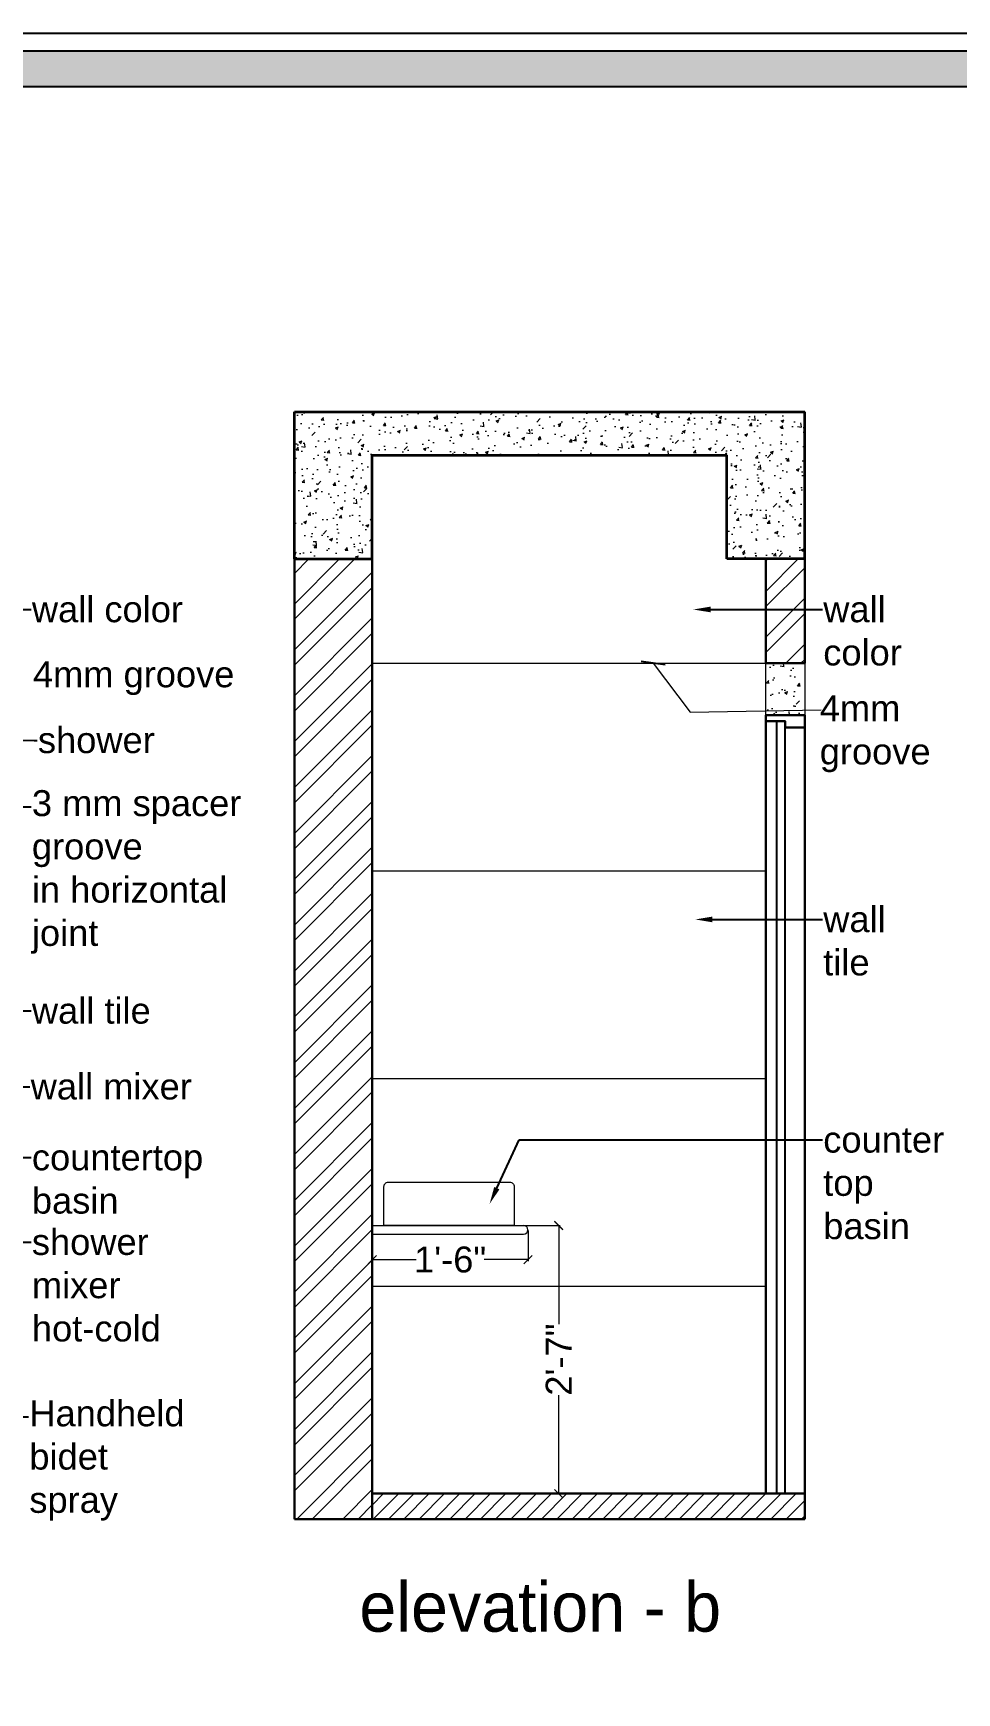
# Model space of a CAD drawing. Header units: millimetres. Extents: x 56222 to 3066687, y -650199 to -121287.
# Drawn here: x 155976.6 to 156083.4, y -181089.9 to -180898 of the extents above; entities that cross this region are included whole.
import ezdxf
from ezdxf import colors
from ezdxf.entities.mleader import LeaderData, LeaderLine
from ezdxf.math import Vec2, Vec3

# ---------------------------------------------------------------- set-up
doc = ezdxf.new("R2010")
doc.units = ezdxf.units.MM
doc.header["$MEASUREMENT"] = 0
doc.header["$PDMODE"] = 35
doc.layers.get('Defpoints').update_dxf_attribs({"color": 220})
for name, color, linetype, lineweight in [('dim05', 1, 'Continuous', 13), ('DOOR-WINDOW', 5, 'Continuous', 0), ('Flooring', 253, 'Continuous', 30), ('HACHA', 253, 'Continuous', 5), ('LABALLING', 1, 'Continuous', 25), ('NAME PLATE', 7, 'Continuous', 25), ('sec. mark', 5, 'Continuous', 25), ('TILE', 14, 'Continuous', 9), ('UTILITY', 48, 'Continuous', 9), ('wall', 7, 'Continuous', 30)]:
    doc.layers.add(name, color=color, linetype=linetype, lineweight=lineweight)
doc.layers.add('hatch', color=253, linetype='Continuous', lineweight=0, transparency=0.4)
doc.styles.add('Aerial', font='arial.ttf')
doc.styles.add('DATE', font='swissc.ttf', dxfattribs={"height": 6.75})
doc.styles.get("Standard").update_dxf_attribs({"font": 'arial.ttf', "height": 6})
doc.styles.add('The Thakors 3 inches', font='arial.ttf', dxfattribs={"height": 3})
doc.dimstyles.new('NEW ', dxfattribs={"dimtxt": 3, "dimasz": 2, "dimexe": 1, "dimexo": 1, "dimgap": 0.089996, "dimtad": 0, "dimtoh": 1, "dimzin": 3, "dimdsep": 46, "dimlunit": 4, "dimtxsty": 'Aerial', "dimblk": 'OBLIQUE', "dimcen": 0.089996, "dimdle": 1, "dimclrd": 252, "dimclre": 252, "dimclrt": 7, "dimadec": 0, "dimazin": 1, "dimtfac": 1, "dimtdec": 0, "dimtofl": 0, "dimtmove": 1, "dimatfit": 3, "dimldrblk": 'OBLIQUE', "dimfxl": 1, "dimtolj": 1, "dimtzin": 0, "dimlwd": 5, "dimlwe": 5, "dimarcsym": 0})
doc.dimstyles.new('The Thakors 3 inches', dxfattribs={"dimtxt": 3, "dimasz": 1, "dimexe": 0.179993, "dimexo": 0.0625, "dimgap": 0.089996, "dimtad": 0, "dimzin": 0, "dimdsep": 46, "dimlunit": 4, "dimtxsty": 'The Thakors 3 inches', "dimblk": 'ARCHTICK', "dimcen": 0.089996, "dimclrd": 256, "dimclre": 252, "dimclrt": 256, "dimadec": 0, "dimazin": 0, "dimtfac": 0.799988, "dimtofl": 0, "dimtmove": 1, "dimatfit": 3, "dimfxl": 1, "dimtolj": 1, "dimtzin": 0, "dimlwd": -1, "dimlwe": 13, "dimarcsym": 0})
pattern_1 = [(50, (-3165272.9827, 329560.7812), (3.586300913, -0.313760675), [0.375, -4.125]), (355, (-3165272.9827, 329560.781), (-0.693756668, 3.7609606685), [0.3, -3.3]), (100.45144446, (-3165272.684, 329560.755), (2.8925442336, 3.447199955), [0.31870096, -3.50571056]), (46.1842, (-3165272.9827, 329561.781), (5.3362066534, -0.827596404), [0.5625, -6.1875]), (96.63563549, (-3165272.538, 329561.712), (4.673309728, 4.870593004), [0.47805171, -5.2585688]), (351.18416399, (-3165272.9827, 329561.781), (4.673309725, 4.870593001), [0.45, -4.950000005]), (21, (-3165272.4827, 329561.5312), (2.9845352606, -2.0130944533), [0.375, -4.125]), (326, (-3165272.4827, 329561.531), (1.2165766596, 3.6257502252), [0.3, -3.3]), (71.45144474, (-3165272.234, 329561.3634), (4.2011118836, 1.612655764), [0.31870095, -3.50571056]), (37.5, (-3165272.9827, 329560.7812), (0.0607992766, 1.66446926916), [0, -3.26, 0, -3.35, 0, -3.3125]), (7.5, (-3165272.9827, 329560.7812), (1.3153476872, 1.9720585594), [0, -1.91, 0, -3.185, 0, -1.2625]), (327.5, (-3165274.0977, 329560.7812), (2.66911218086, -0.11277435867), [0, -1.25, 0, -3.9, 0, -5.175]), (317.5, (-3165274.5977, 329560.7812), (2.9159308467, 0.5005249117), [0, -1.625, 0, -2.59, 0, -3.675])]

# ---------------------------------------------------------------- blocks, each defined once
blk = doc.blocks.new('LAYOUT FILE')
at = {"layer": 'NAME PLATE', "true_color": 0xd39e00}
h = blk.add_hatch(color=42, dxfattribs=at)
h.paths.add_polyline_path([(3346889.83, -513806.18), (3346889.83, -514260.7), (3347535.56, -514260.7), (3347535.56, -513806.18)])
h.paths.add_polyline_path([(3346894.36, -513810.71), (3347531.03, -513810.71), (3347531.03, -514256.17), (3346894.36, -514256.17)], flags=16)
at = {"layer": 'NAME PLATE', "color": 42, "true_color": 0xd39e00}
for points in [[(3346887.56, -513803.91), (3347537.83, -513803.91), (3347537.83, -514262.96), (3346887.56, -514262.96)], [(3346889.83, -513806.18), (3347535.56, -513806.18), (3347535.56, -514260.7), (3346889.83, -514260.7)], [(3346894.36, -513810.71), (3347531.03, -513810.71), (3347531.03, -514256.17), (3346894.36, -514256.17)]]:
    blk.add_lwpolyline(points, close=True, dxfattribs=at)
blk = doc.blocks.new('_ArchTick')
at = {"color": 0, "linetype": 'ByBlock', "const_width": 0.15}
blk.add_lwpolyline([(-0.5, -0.5), (0.5, 0.5)], dxfattribs=at)
blk = doc.blocks.new('*D572')
at = {"layer": 'Defpoints', "color": 0, "lineweight": 25, "transparency": 16777216}
for p in [(156015.78, -181036.88), (156033.78, -181036.38), (156033.78, -181039.83)]:
    blk.add_point(p, dxfattribs=at)
at = {"layer": 'dim05', "color": 252, "lineweight": 13, "transparency": 16777216}
for p, q in [((156015.78, -181036.94), (156015.78, -181040.01)), ((156033.78, -181036.44), (156033.78, -181040.01))]:
    blk.add_line(p, q, dxfattribs=at)
at = {"layer": 'dim05', "color": 152, "transparency": 16777216}
for p, q in [((156015.78, -181039.83), (156020.84, -181039.83)), ((156033.78, -181039.83), (156028.71, -181039.83))]:
    blk.add_line(p, q, dxfattribs=at)
at = {"layer": 'dim05', "color": 152, "transparency": 16777216, "rotation": 180}
blk.add_blockref('_ArchTick', (156015.78, -181039.83), dxfattribs=at)
at = {"layer": 'dim05', "color": 152, "transparency": 16777216}
blk.add_blockref('_ArchTick', (156033.78, -181039.83), dxfattribs=at)
at = {"layer": 'dim05', "lineweight": 35, "transparency": 16777216, "insert": (156024.78, -181039.83), "char_height": 3, "attachment_point": 5, "style": 'The Thakors 3 inches'}
blk.add_mtext('\\A1;1\'-6"', dxfattribs=at)
blk = doc.blocks.new('*D573')
at = {"layer": 'Defpoints', "color": 0, "lineweight": 25, "transparency": 16777216}
for p in [(156032.85, -181035.88), (156032.85, -181066.88), (156037.33, -181066.88)]:
    blk.add_point(p, dxfattribs=at)
at = {"layer": 'dim05', "color": 252, "lineweight": 13, "transparency": 16777216}
for p, q in [((156032.91, -181035.88), (156037.51, -181035.88)), ((156032.91, -181066.88), (156037.51, -181066.88))]:
    blk.add_line(p, q, dxfattribs=at)
at = {"layer": 'dim05', "color": 152, "transparency": 16777216}
for p, q in [((156037.33, -181035.88), (156037.33, -181047.28)), ((156037.33, -181066.88), (156037.33, -181055.48))]:
    blk.add_line(p, q, dxfattribs=at)
for p, rotation in [((156037.33, -181035.88), 90), ((156037.33, -181066.88), 270)]:
    blk.add_blockref('_ArchTick', p, dxfattribs=dict(at, rotation=rotation))
at = {"layer": 'dim05', "lineweight": 35, "transparency": 16777216, "insert": (156037.33, -181051.38), "char_height": 3, "attachment_point": 5, "rotation": 90, "style": 'The Thakors 3 inches'}
blk.add_mtext('\\A1;2\'-7"', dxfattribs=at)
blk = doc.blocks.new('_Oblique')
at = {"layer": 'wall', "color": 0, "lineweight": -2}
blk.add_line((-0.5, -0.5), (0.5, 0.5), dxfattribs=at)

msp = doc.modelspace()

# ---------------------------------------------------------------- hatches: boundary and pattern name
at = {"layer": 'hatch'}
h = msp.add_hatch(dxfattribs=at)
h.set_pattern_fill('AR-CONC', color=256, scale=0.5)
h.set_pattern_definition(pattern_1)
h.paths.add_polyline_path([(156015.777, -180958.818), (156006.778, -180958.818), (156006.778, -180941.818), (156065.775, -180941.818), (156065.775, -180958.818), (156056.774, -180958.818), (156056.774, -180946.818), (156015.777, -180946.818)])
at = {"layer": 'hatch', "ltscale": 10}
h = msp.add_hatch(dxfattribs=at)
h.set_pattern_fill('ANSI32', color=256, scale=10, style=0)
h.set_pattern_definition([(45, (-3165272.9827, 329560.781), (-2.6516504294, 2.6516504294), []), (45, (-3165271.215, 329560.781), (-2.6516504294, 2.6516504294), [])])
h.paths.add_polyline_path([(156006.778, -180958.818), (156015.777, -180958.818), (156015.777, -181069.818), (156006.778, -181069.818)])
h.paths.add_polyline_path([(156061.274, -180958.818), (156065.775, -180958.818), (156065.775, -180970.881), (156061.274, -180970.881)])
at = {"layer": 'hatch'}
h = msp.add_hatch(dxfattribs=at)
h.set_pattern_fill('AR-CONC', color=256, scale=0.5)
h.set_pattern_definition(pattern_1)
h.paths.add_polyline_path([(156061.274, -180970.881), (156065.775, -180970.881), (156065.775, -180976.865), (156061.274, -180976.865)])
h = msp.add_hatch(dxfattribs=at)
h.set_pattern_fill('ANSI31', color=256, scale=10)
h.set_pattern_definition([(45, (-3165272.9827, 329560.7812), (-0.8838834765, 0.8838834765), [])])
h.paths.add_polyline_path([(156015.715, -181066.881), (156065.775, -181066.881), (156065.775, -181069.818), (156015.715, -181069.818)])

# ---------------------------------------------------------------- linework, layer by layer
at = {"layer": 'dim05', "color": 1, "lineweight": 35}
for p, q in [((156006.778, -180958.818, -0.023), (156006.778, -180941.818, -0.023)), ((156006.778, -180941.818, -0.023), (156065.775, -180941.818, -0.023)), ((156065.775, -180958.818, -0.023), (156065.775, -180941.818, -0.023)), ((156015.777, -180958.818, -0.023), (156015.777, -180946.818, -0.023)), ((156015.777, -180946.818, -0.023), (156056.775, -180946.818, -0.023)), ((156056.775, -180958.818, -0.023), (156056.775, -180946.818, -0.023)), ((156006.778, -180958.818, -0.023), (156015.777, -180958.818, -0.023)), ((156065.775, -180958.818, -0.023), (156056.775, -180958.818, -0.023))]:
    msp.add_line(p, q, dxfattribs=at)
at = {"layer": 'DOOR-WINDOW', "color": 5, "lineweight": 25}
msp.add_polyline3d([(156063.525, -181066.881, 0.139), (156063.525, -180977.592, 0.139), (156062.525, -180977.592, 0.139), (156062.525, -181066.881, 0.139)], dxfattribs=at)
at = {"layer": 'Flooring', "ltscale": 4}
for q in [(156015.777, -181066.881, 0.139), (156065.775, -181069.818, 0.139)]:
    msp.add_line((156065.775, -181066.881, 0.139), q, dxfattribs=at)
at = {"layer": 'HACHA', "color": 5, "lineweight": 30}
for p, q in [((156061.274, -180977.592, -0.023), (156061.274, -181066.881, -0.023)), ((156065.775, -180978.318, -0.023), (156065.775, -181066.881, -0.023))]:
    msp.add_line(p, q, dxfattribs=at)
at = {"layer": 'TILE', "lineweight": 9}
for p, q in [((156015.777, -180970.881, 0.139), (156061.274, -180970.881, 0.139)), ((156015.777, -180994.881, 0.139), (156061.274, -180994.881, 0.139)), ((156015.777, -181018.881, 0.139), (156061.274, -181018.881, 0.139)), ((156015.777, -181042.881, 0.139), (156061.274, -181042.881, 0.139))]:
    msp.add_line(p, q, dxfattribs=at)
at = {"layer": 'UTILITY', "ltscale": 3, "elevation": 0.139}
msp.add_lwpolyline([(156032.175, -181035.881), (156017.128, -181035.881), (156017.128, -181031.379, -0.4142136), (156017.628, -181030.879), (156031.675, -181030.879, -0.4142136), (156032.175, -181031.379)], format="xyb", close=True, dxfattribs=at)
at = {"layer": 'wall', "lineweight": 30}
for p, q in [((156006.778, -180958.818, -0.023), (156006.778, -181069.818, -0.023)), ((156015.777, -180958.818, -0.023), (156015.777, -181069.818, -0.023)), ((156061.274, -180958.818, -0.023), (156061.274, -180970.881, 0.139)), ((156065.775, -180958.818, -0.023), (156065.775, -180970.881, 0.139)), ((156061.274, -180970.881, 0.139), (156065.775, -180970.881, 0.139)), ((156061.274, -180976.865, 0.139), (156065.775, -180976.865, 0.139)), ((156061.274, -180976.865, 0.139), (156061.274, -180977.592, 0.139)), ((156061.274, -180977.592, 0.139), (156063.525, -180977.592, 0.139)), ((156063.525, -180977.592, 0.139), (156063.525, -180978.318, 0.139)), ((156065.775, -180976.865, 0.139), (156065.775, -180978.318, 0.139)), ((156063.525, -180978.318, 0.139), (156065.775, -180978.318, 0.139)), ((156065.775, -181069.818, 0.139), (156006.778, -181069.818, 0.139))]:
    msp.add_line(p, q, dxfattribs=at)
at = {"layer": 'wall', "color": 18, "lineweight": 9, "true_color": 0x000000}
for p, q in [((156015.777, -181035.881, 0.139), (156033.277, -181035.881, 0.139)), ((156015.777, -181036.881, 0.139), (156033.277, -181036.881, 0.139))]:
    msp.add_line(p, q, dxfattribs=at)
at = {"layer": 'wall', "lineweight": 5, "elevation": 0.139}
msp.add_lwpolyline([(156061.274, -180970.881), (156065.775, -180970.881), (156065.775, -180976.865), (156061.274, -180976.865)], close=True, dxfattribs=at)
at = {"layer": 'wall', "color": 18, "lineweight": 9, "true_color": 0x000000}
msp.add_arc((156033.277, -181036.381, 0.139), 0.5, 270, 90, dxfattribs=at)

# ---------------------------------------------------------------- block references
at = {"layer": 'NAME PLATE', "lineweight": 0, "xscale": 0.9069073140357496, "yscale": 0.9069073140357496, "zscale": 0.9069073140357496}
msp.add_blockref('LAYOUT FILE', (-2879498.81, 285074.484, 0.139), dxfattribs=at)

# ---------------------------------------------------------------- texts
at = {"layer": 'LABALLING', "lineweight": 5, "ltscale": 4, "char_height": 3, "attachment_point": 1}
for insert, width in [((155976.55, -180970.66, 0.139), 30.28141), ((156067.509, -180974.583, 0.139), 16.87522)]:
    msp.add_mtext('4mm groove ', dxfattribs=dict(at, insert=insert, width=width))
at = {"layer": 'sec. mark', "lineweight": 20, "insert": (156005.086, -181077.097, 0.139), "char_height": 5.74001, "attachment_point": 1, "style": 'DATE'}
msp.add_mtext_dynamic_manual_height_columns('\\pxqc;{\\fCentury Gothic|b0|i0|c0|p34;\\C5;elevation - b}', width=60.21435, gutter_width=1, heights=[0], dxfattribs=at)

# ---------------------------------------------------------------- dimensions: what is measured, and where the dimension line sits
at = {"layer": 'dim05', "color": 1, "lineweight": 35}
dim = msp.add_linear_dim(base=(156037.329, -181066.881, 0.139), p1=(156032.847, -181035.881, 0.139), p2=(156032.847, -181066.881, 0.139), angle=90, dimstyle='The Thakors 3 inches', override={"dimtxt": 32, "dimdec": 0, "dimclrd": 152}, dxfattribs=at)
dim.commit()
dim.dimension.update_dxf_attribs({"geometry": '*D573', "text_midpoint": (156037.329, -181051.381, 0.139)})
dim = msp.add_linear_dim(base=(156033.777, -181039.832, 0.139), p1=(156015.777, -181036.881, 0.139), p2=(156033.777, -181036.381, 0.139), dimstyle='The Thakors 3 inches', override={"dimtxt": 32, "dimdec": 0, "dimclrd": 152}, dxfattribs=at)
dim.commit()
dim.dimension.update_dxf_attribs({"geometry": '*D572', "text_midpoint": (156024.777, -181039.832, 0.139)})

# ---------------------------------------------------------------- leaders
at = {"layer": 'LABALLING', "lineweight": 5, "ltscale": 2}
msp.add_leader([(156048.246, -180970.881, 0.139), (156052.526, -180976.531, 0.139), (156067.674, -180976.25, 0.139)], dimstyle='NEW ', override={"dimexe": 7, "dimexo": 7, "dimclrd": 1, "dimfxl": 200, "dimfxlon": 1, "dimarcsym": 2}, dxfattribs=at)
at = {"layer": 'LABALLING', "lineweight": 5, "ltscale": 4}
ml = msp.add_multileader_mtext('Standard', dxfattribs=at)
ml.set_content('wall color', color=256)
ml.set_leader_properties()
ml.build(insert=Vec2(0, 0))
ml.multileader.update_dxf_attribs({"dogleg_length": 0.36, "arrow_head_size": 2})
ctx = ml.context
ctx.base_point, ctx.char_height, ctx.arrow_head_size, ctx.landing_gap_size, ctx.plane_origin = Vec3(155976.34, -180964.667, 0.094), 3, 2, 0.09, Vec3(155941.19, -180964.667, 0.094)
notes = []
notes.append((ctx, [(0, (1, 1, 0), (155975.98, -180964.667, 0.094), (1, 0), 0.36, [(0, [(155961.048, -180964.667, 0.094)], 0, [])])]))
ctx.mtext.insert, ctx.mtext.flow_direction = Vec3(155976.43, -180963.138, 0.094), 5
ml = msp.add_multileader_mtext('Standard', dxfattribs=at)
ml.set_content('wall \\Pcolor', color=256)
ml.set_leader_properties()
ml.build(insert=Vec2(0, 0))
ml.multileader.update_dxf_attribs({"dogleg_length": 0.36, "arrow_head_size": 2})
ctx = ml.context
ctx.base_point, ctx.char_height, ctx.arrow_head_size, ctx.landing_gap_size, ctx.plane_origin = Vec3(156067.822, -180964.667, 0.094), 3, 2, 0.09, Vec3(156033.032, -180964.667, 0.094)
notes.append((ctx, [(0, (1, 1, 0), (156066.774, -180964.667, 0.094), (1, 0), 1.049, [(0, [(156052.89, -180964.667, 0.094)], 0, [])])]))
ctx.mtext.insert, ctx.mtext.flow_direction = Vec3(156067.912, -180963.138, 0.094), 5
ml = msp.add_multileader_mtext('Standard', dxfattribs=at)
ml.set_content('shower', color=256)
ml.set_leader_properties()
ml.build(insert=Vec2(0, 0))
ml.multileader.update_dxf_attribs({"dogleg_length": 0.36, "arrow_head_size": 2})
ctx = ml.context
ctx.base_point, ctx.char_height, ctx.arrow_head_size, ctx.landing_gap_size, ctx.plane_origin = Vec3(155977.037, -180979.795, 0.139), 3, 2, 0.09, Vec3(155941.768, -180979.795, 0.139)
notes.append((ctx, [(0, (1, 1, 0), (155976.677, -180979.795, 0.139), (1, 0), 0.36, [(0, [(155870.166, -180979.56, 0.139)], 0, [])])]))
ctx.mtext.insert, ctx.mtext.flow_direction = Vec3(155977.127, -180978.267, 0.139), 5
ml = msp.add_multileader_mtext('Standard', dxfattribs=at)
ml.set_content('3 mm spacer \\Pgroove\\Pin horizontal \\Pjoint', color=256)
ml.set_leader_properties()
ml.build(insert=Vec2(0, 0))
ml.multileader.update_dxf_attribs({"dogleg_length": 0.36, "arrow_head_size": 2})
ctx = ml.context
ctx.base_point, ctx.char_height, ctx.arrow_head_size, ctx.landing_gap_size, ctx.plane_origin = Vec3(155976.34, -180987.489, 0.094), 3, 2, 0.09, Vec3(155941.19, -180994.829, 0.094)
notes.append((ctx, [(0, (1, 1, 0), (155967.805, -180987.489, 0.094), (1, 0), 8.535, [(0, [(155964.949, -180994.881, 0.094)], 0, [])])]))
ctx.mtext.insert, ctx.mtext.flow_direction = Vec3(155976.43, -180985.555, 0.094), 5
ml = msp.add_multileader_mtext('Standard', dxfattribs=at)
ml.set_content('wall \\Ptile', color=256)
ml.set_leader_properties()
ml.build(insert=Vec2(0, 0))
ml.multileader.update_dxf_attribs({"dogleg_length": 0.36, "arrow_head_size": 2})
ctx = ml.context
ctx.base_point, ctx.char_height, ctx.arrow_head_size, ctx.landing_gap_size, ctx.plane_origin = Vec3(156067.822, -181000.498, 0.094), 3, 2, 0.09, Vec3(156033.25, -181000.498, 0.094)
notes.append((ctx, [(0, (1, 1, 0), (156066.864, -181000.498, 0.094), (1, 0), 0.958, [(0, [(156053.108, -181000.498, 0.094)], 0, [])])]))
ctx.mtext.insert, ctx.mtext.flow_direction = Vec3(156067.912, -180998.97, 0.094), 5
ml = msp.add_multileader_mtext('Standard', dxfattribs=at)
ml.set_content('wall tile', color=256)
ml.set_leader_properties()
ml.build(insert=Vec2(0, 0))
ml.multileader.update_dxf_attribs({"dogleg_length": 0.36, "arrow_head_size": 2})
ctx = ml.context
ctx.base_point, ctx.char_height, ctx.arrow_head_size, ctx.landing_gap_size, ctx.plane_origin = Vec3(155976.34, -181011.075, 0.094), 3, 2, 0.09, Vec3(155941.19, -181011.075, 0.094)
notes.append((ctx, [(0, (1, 1, 0), (155975.98, -181011.075, 0.094), (1, 0), 0.36, [(0, [(155961.048, -181011.075, 0.094)], 0, [])])]))
ctx.mtext.insert, ctx.mtext.flow_direction = Vec3(155976.43, -181009.547, 0.094), 5
ml = msp.add_multileader_mtext('Standard', dxfattribs=at)
ml.set_content('wall mixer', color=256)
ml.set_leader_properties()
ml.build(insert=Vec2(0, 0))
ml.multileader.update_dxf_attribs({"dogleg_length": 0.36, "arrow_head_size": 2})
ctx = ml.context
ctx.base_point, ctx.char_height, ctx.arrow_head_size, ctx.landing_gap_size, ctx.plane_origin = Vec3(155976.2, -181019.842, 0.139), 3, 2, 0.09, Vec3(156001.333, -181024.637, 0.139)
notes.append((ctx, [(0, (1, 1, 0), (155954.807, -181019.842, 0.139), (1, 0), 21.393, [(0, [(155950.113, -181021.976, 0.139)], 0, [])])]))
ctx.mtext.insert, ctx.mtext.flow_direction = Vec3(155976.29, -181018.313, 0.139), 5
ml = msp.add_multileader_mtext('Standard', dxfattribs=at)
ml.set_content('counter \\Ptop \\Pbasin', color=256)
ml.set_leader_properties()
ml.build(insert=Vec2(0, 0))
ml.multileader.update_dxf_attribs({"dogleg_length": 0.36, "arrow_head_size": 2})
ctx = ml.context
ctx.base_point, ctx.char_height, ctx.arrow_head_size, ctx.landing_gap_size, ctx.plane_origin = Vec3(156067.822, -181025.981, 1.904), 3, 2, 0.09, Vec3(156020.651, -181023.253, 1.904)
notes.append((ctx, [(0, (1, 1, 0), (156032.746, -181025.981, 1.904), (1, 0), 35.076, [(0, [(156029.341, -181033.383, 1.904)], 0, [])])]))
ctx.mtext.insert, ctx.mtext.flow_direction = Vec3(156067.912, -181024.453, 1.904), 5
ml = msp.add_multileader_mtext('Standard', dxfattribs=at)
ml.set_content('countertop\\Pbasin', color=256)
ml.set_leader_properties()
ml.build(insert=Vec2(0, 0))
ml.multileader.update_dxf_attribs({"dogleg_length": 0.36, "arrow_head_size": 2})
ctx = ml.context
ctx.base_point, ctx.char_height, ctx.arrow_head_size, ctx.landing_gap_size, ctx.plane_origin = Vec3(155976.34, -181028.034, 1.904), 3, 2, 0.09, Vec3(155940.208, -181023.253, 1.904)
notes.append((ctx, [(0, (1, 1, 0), (155952.303, -181028.034, 1.904), (1, 0), 24.037, [(0, [(155948.898, -181033.383, 1.904)], 0, [])])]))
ctx.mtext.insert, ctx.mtext.flow_direction = Vec3(155976.43, -181026.505, 1.904), 5
ml = msp.add_multileader_mtext('Standard', dxfattribs=at)
ml.set_content('shower \\Pmixer\\Phot-cold', color=256)
ml.set_leader_properties()
ml.build(insert=Vec2(0, 0))
ml.multileader.update_dxf_attribs({"dogleg_length": 0.36, "arrow_head_size": 2})
ctx = ml.context
ctx.base_point, ctx.char_height, ctx.arrow_head_size, ctx.landing_gap_size, ctx.plane_origin = Vec3(155976.34, -181037.814, 1.904), 3, 2, 0.09, Vec3(155940.208, -181037.814, 1.904)
notes.append((ctx, [(0, (1, 1, 0), (155975.98, -181037.814, 1.904), (1, 0), 0.36, [(0, [(155868.988, -181037.814, 1.904)], 0, [])])]))
ctx.mtext.insert, ctx.mtext.flow_direction = Vec3(155976.43, -181036.285, 1.904), 5
ml = msp.add_multileader_mtext('Standard', dxfattribs=at)
ml.set_content('Handheld \\Pbidet \\Pspray', color=256)
ml.set_leader_properties()
ml.build(insert=Vec2(0, 0))
ml.multileader.update_dxf_attribs({"dogleg_length": 0.36, "arrow_head_size": 2})
ctx = ml.context
ctx.base_point, ctx.char_height, ctx.arrow_head_size, ctx.landing_gap_size, ctx.plane_origin = Vec3(155976.046, -181058.001, 1.904), 3, 2, 0.09, Vec3(155958.257, -181051.585, 1.904)
notes.append((ctx, [(0, (1, 1, 0), (155903.674, -181058.001, 1.904), (1, 0), 72.373, [(0, [(155900.318, -181051.545, 1.904)], 0, [])])]))
ctx.mtext.insert, ctx.mtext.flow_direction = Vec3(155976.136, -181056.095, 1.904), 5
for ctx, leaders in notes:
    for number, flags, end, landing, length, lines in leaders:
        leader = LeaderData()
        leader.index, (leader.has_last_leader_line, leader.has_dogleg_vector, leader.attachment_direction) = number, flags
        leader.last_leader_point, leader.dogleg_vector, leader.dogleg_length = Vec3(end), Vec3(landing), length
        for number, points, colour, breaks in lines:
            line = LeaderLine()
            line.index, line.vertices, line.color, line.breaks = number, Vec3.list(points), colors.encode_raw_color(colour), breaks
            leader.lines.append(line)
        ctx.leaders.append(leader)

doc.saveas('drawing.dxf')
